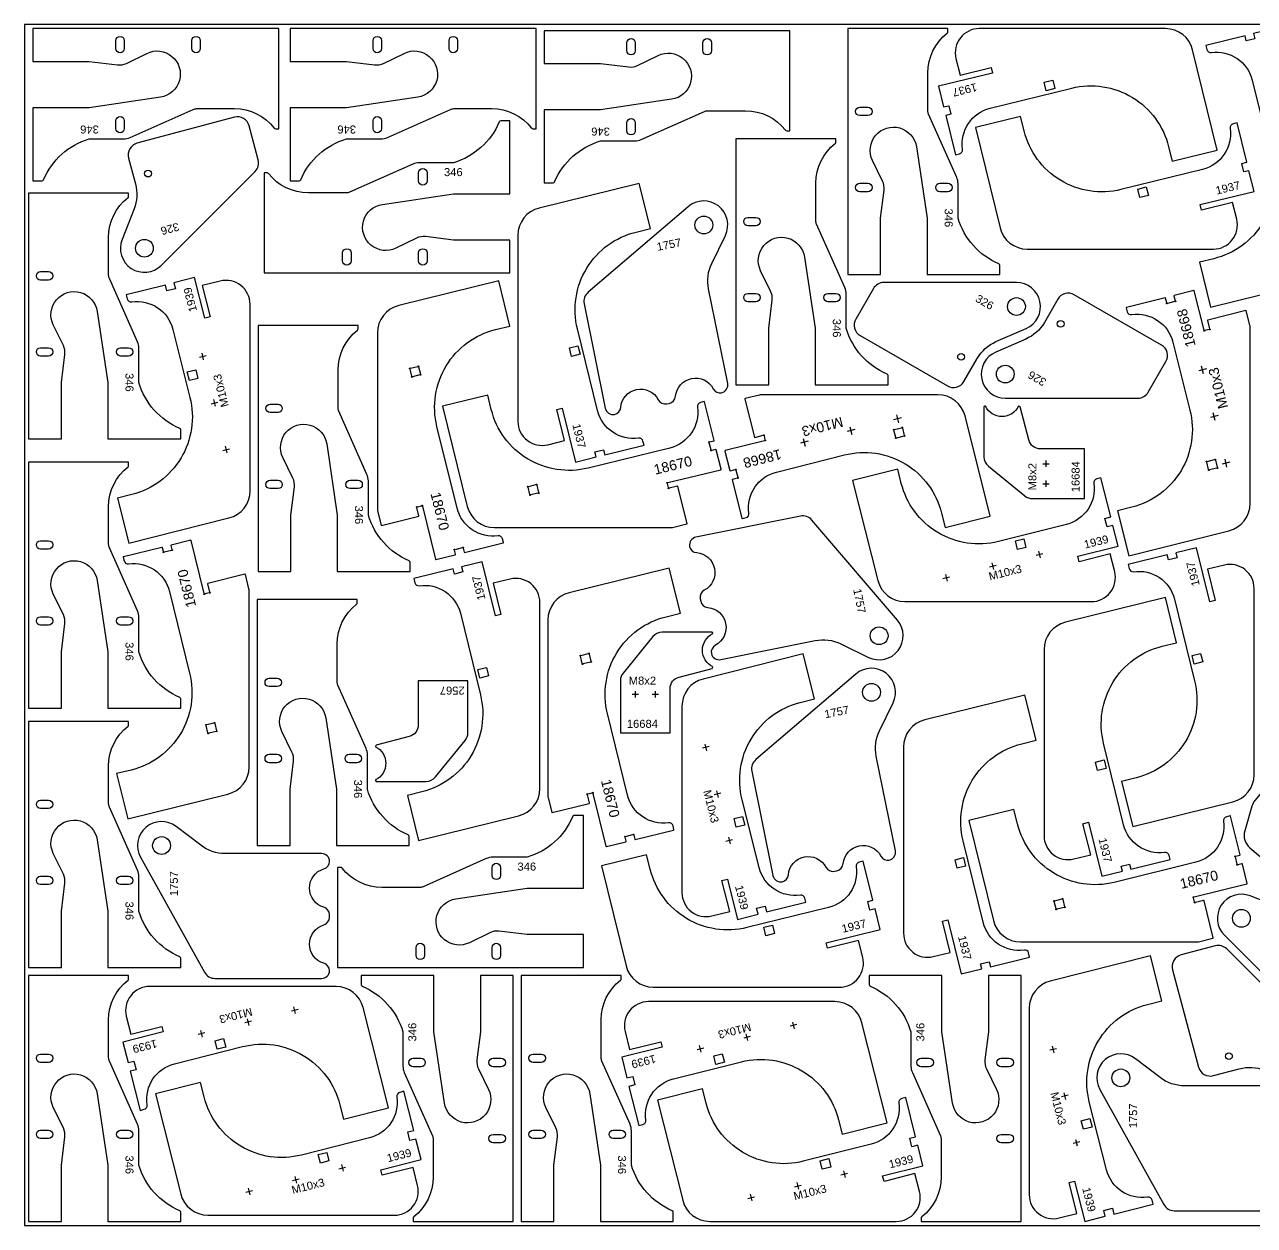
# Model space of a CAD drawing. Header units: millimetres. Extents: x 0 to 3000, y 0 to 1500.
# Drawn here: x 0 to 1536, y 0 to 1500 of the extents above; entities that cross this region are included whole.
import ezdxf

# ---------------------------------------------------------------- set-up
doc = ezdxf.new("R2010")
doc.units = ezdxf.units.MM
doc.header["$MEASUREMENT"] = 0
doc.layers.add('Gravír', color=2, linetype='Continuous')
doc.layers.add('Sheet', color=18, linetype='Continuous', true_color=0x000000)
doc.styles.add('arial.ttf', font='txt', dxfattribs={"height": 0.2})

msp = doc.modelspace()

# ---------------------------------------------------------------- linework, layer by layer
at = {"color": 7}
for points in [[(317.6, 1495), (10.4, 1495), (10.4, 1454), (80.8, 1454), (116, 1449.7, 0.144993), (127.2, 1451.6), (152.8, 1464.1, -1.165564), (169.8, 1409.3), (80.8, 1396), (10.4, 1396), (10.4, 1305), (21.8, 1305, 0.300796), (23.7, 1306.2, -0.223466), (80.8, 1357.3), (123.7, 1357.3, 0.105104), (131.8, 1359), (210.7, 1394.1, -0.105104), (214.8, 1395), (262.3, 1395, -0.230961), (311.9, 1370.8, 0.230961), (313.5, 1370), (317.6, 1370)], [(639, 1495), (331.8, 1495), (331.8, 1454), (402.2, 1454), (437.3, 1449.7, 0.144993), (448.5, 1451.6), (474.2, 1464.1, -1.165564), (491.2, 1409.3), (402.2, 1396), (331.8, 1396), (331.8, 1305), (343.2, 1305, 0.300796), (345, 1306.2, -0.223466), (402.2, 1357.3), (445, 1357.3, 0.105104), (453.2, 1359), (532.1, 1394.1, -0.105104), (536.2, 1395), (583.6, 1395, -0.230961), (633.3, 1370.8, 0.230961), (634.9, 1370), (639, 1370)], [(956.2, 1492.4), (649, 1492.4), (649, 1451.4), (719.4, 1451.4), (754.5, 1447.1, 0.144993), (765.7, 1448.9), (791.4, 1461.4, -1.165564), (808.4, 1406.7), (719.4, 1393.4), (649, 1393.4), (649, 1302.4), (660.4, 1302.4, 0.300796), (662.2, 1303.6, -0.223466), (719.4, 1354.6), (762.2, 1354.6, 0.105104), (770.4, 1356.4), (849.3, 1391.5, -0.105104), (853.4, 1392.4), (900.8, 1392.4, -0.230961), (950.5, 1368.2, 0.230961), (952.1, 1367.4), (956.2, 1367.4)], [(1028.5, 1495), (1028.5, 1187.8), (1069.5, 1187.8), (1069.5, 1258.2), (1073.8, 1293.3, 0.144993), (1071.9, 1304.5), (1059.4, 1330.2, -1.165564), (1114.2, 1347.2), (1127.5, 1258.2), (1127.5, 1187.8), (1218.5, 1187.8), (1218.5, 1199.2, 0.300796), (1217.3, 1201.1, -0.223466), (1166.2, 1258.2), (1166.2, 1301.1, 0.105104), (1164.5, 1309.2), (1129.4, 1388.1, -0.105104), (1128.5, 1392.2), (1128.5, 1439.7, -0.230961), (1152.7, 1489.3, 0.230961), (1153.5, 1490.9), (1153.5, 1495)], [(1459.3, 1468.4, 0.345157), (1425.3, 1495), (1192.7, 1495, 0.486815), (1163.6, 1457.8), (1168.8, 1436.7), (1207.6, 1446.3), (1209.3, 1439.5), (1141.9, 1422.9), (1148.2, 1397.2), (1154.6, 1398.7), (1157.2, 1388.1), (1150.9, 1386.5), (1163, 1337.5), (1168, 1338.7, 0.385737), (1171.8, 1344.3, -0.385736), (1206.3, 1395.5), (1308.3, 1420.6, -0.414214), (1429.3, 1347.4), (1433.7, 1329.5), (1490, 1343.3)], [(1606.7, 1177.7, 0.345157), (1633.3, 1211.7), (1633.3, 1444.2, 0.486815), (1596.1, 1473.3), (1575, 1468.1), (1584.6, 1429.3), (1577.8, 1427.6), (1561.2, 1495), (1535.5, 1488.7), (1537, 1482.4), (1526.3, 1479.7), (1524.8, 1486), (1475.8, 1474), (1477, 1468.9, 0.385737), (1482.6, 1465.1, -0.385736), (1533.8, 1430.6), (1558.9, 1328.6, -0.414214), (1485.7, 1207.6), (1467.8, 1203.2), (1481.6, 1146.9)], [(124.5, 1480), (124.5, 1470, -1), (114, 1470), (114, 1480, -1)], [(219.5, 1480), (219.5, 1470, -1), (209, 1470), (209, 1480, -1)], [(445.8, 1480), (445.8, 1470, -1), (435.3, 1470), (435.3, 1480, -1)], [(540.8, 1480), (540.8, 1470, -1), (530.3, 1470), (530.3, 1480, -1)], [(763, 1477.4), (763, 1467.4, -1), (752.5, 1467.4), (752.5, 1477.4, -1)], [(858, 1477.4), (858, 1467.4, -1), (847.5, 1467.4), (847.5, 1477.4, -1)], [(124.5, 1380), (124.5, 1370, -1), (114, 1370), (114, 1380, -1)], [(280.5, 1373.7, 0.414214), (262.1, 1384.3), (140.4, 1351.7, 0.414214), (129.8, 1333.3), (138.5, 1300.9, -0.160487), (136.7, 1269.7), (121.7, 1231.6, 0.813185), (170.9, 1199.4), (288, 1316.5, 0.267949), (291.9, 1331)], [(445.8, 1380), (445.8, 1370, -1), (435.3, 1370), (435.3, 1380, -1)], [(1043.5, 1396.8), (1053.5, 1396.8, -1), (1053.5, 1386.3), (1043.5, 1386.3, -1)], [(1218.7, 1246.2, 0.345157), (1252.7, 1219.6), (1485.2, 1219.6, 0.486815), (1514.4, 1256.8), (1509.2, 1277.9), (1470.3, 1268.3), (1468.6, 1275.1), (1536, 1291.7), (1529.7, 1317.4), (1523.4, 1315.9), (1520.8, 1326.6), (1527.1, 1328.1), (1515, 1377.1), (1509.9, 1375.9, 0.385737), (1506.2, 1370.3, -0.385736), (1471.6, 1319.1), (1369.7, 1294, -0.414214), (1248.7, 1367.2), (1244.2, 1385.1), (1187.9, 1371.3)], [(299.1, 1189.8), (606.3, 1189.8), (606.3, 1230.8), (535.9, 1230.8), (500.8, 1235.1, 0.144993), (489.6, 1233.2), (464, 1220.7, -1.165564), (447, 1275.4), (535.9, 1288.8), (606.3, 1288.8), (606.3, 1379.8), (594.9, 1379.8, 0.300796), (593.1, 1378.5, -0.223466), (535.9, 1327.5), (493.1, 1327.5, 0.105104), (485, 1325.8), (406, 1290.6, -0.105104), (401.9, 1289.8), (354.5, 1289.8, -0.230961), (304.8, 1314, 0.230961), (303.2, 1314.8), (299.1, 1314.8)], [(763, 1377.4), (763, 1367.4, -1), (752.5, 1367.4), (752.5, 1377.4, -1)], [(888.7, 1357.4), (888.7, 1050.2), (929.7, 1050.2), (929.7, 1120.6), (934, 1155.7, 0.144993), (932.1, 1166.9), (919.6, 1192.6, -1.165564), (974.4, 1209.6), (987.7, 1120.6), (987.7, 1050.2), (1078.7, 1050.2), (1078.7, 1061.6, 0.300796), (1077.5, 1063.4, -0.223466), (1026.4, 1120.6), (1026.4, 1163.4, 0.105104), (1024.7, 1171.6), (989.5, 1250.5, -0.105104), (988.7, 1254.6), (988.7, 1302, -0.230961), (1012.9, 1351.7, 0.230961), (1013.7, 1353.3), (1013.7, 1357.4)], [(492.3, 1304.8), (492.3, 1314.8, -1), (502.8, 1314.8), (502.8, 1304.8, -1)], [(643, 1270.9, 0.345157), (616.3, 1236.9), (616.3, 1004.4, 0.486815), (653.5, 975.2), (674.6, 980.4), (665, 1019.3), (671.8, 1020.9), (688.4, 953.6), (714.2, 959.9), (712.6, 966.2), (723.3, 968.8), (724.8, 962.5), (773.9, 974.6), (772.6, 979.7, 0.385737), (767.1, 983.4, -0.385736), (715.8, 1018), (690.7, 1119.9, -0.414214), (763.9, 1240.9), (781.9, 1245.4), (768, 1301.7)], [(1043.5, 1301.8), (1053.5, 1301.8, -1), (1053.5, 1291.3), (1043.5, 1291.3, -1)], [(1143.5, 1301.8), (1153.5, 1301.8, -1), (1153.5, 1291.3), (1143.5, 1291.3, -1)], [(5, 1289.6), (5, 982.4), (46, 982.4), (46, 1052.8), (50.3, 1087.9, 0.144993), (48.4, 1099.1), (35.9, 1124.8, -1.165564), (90.7, 1141.8), (104, 1052.8), (104, 982.4), (195, 982.4), (195, 993.8, 0.300796), (193.8, 995.6, -0.223466), (142.7, 1052.8), (142.7, 1095.6, 0.105104), (141, 1103.8), (105.9, 1182.7, -0.105104), (105, 1186.8), (105, 1234.2, -0.230961), (129.2, 1283.9, 0.230961), (130, 1285.5), (130, 1289.6)], [(725.5, 1020.9, 0.406312), (737, 1013, 0.324188), (744.7, 1021.9, -0.745356), (791.7, 1031.4, 0.331679), (802.5, 1026.3), (805.3, 1026.8, 0.331679), (813.3, 1035.7, -0.745356), (860.3, 1045.2, 0.324188), (870.8, 1040.1, 0.406312), (878.4, 1051.8), (854.5, 1169.9, -0.164575), (858.5, 1201.7), (875.5, 1236.6, 0.813185), (829.1, 1272.5), (704.1, 1165.7, 0.272222), (699.1, 1151.3)], [(903.7, 1259.2), (913.7, 1259.2, -1), (913.7, 1248.7), (903.7, 1248.7, -1)], [(397.3, 1204.8), (397.3, 1214.8, -1), (407.8, 1214.8), (407.8, 1204.8, -1)], [(492.3, 1204.8), (492.3, 1214.8, -1), (502.8, 1214.8), (502.8, 1204.8, -1)], [(20, 1191.4), (30, 1191.4, -1), (30, 1180.9), (20, 1180.9, -1)], [(255.3, 883.7, 0.343708), (281.7, 917.6), (281.7, 1150.5, 0.488419), (244.4, 1179.6), (222, 1173.9), (231.8, 1135.1), (225, 1133.4), (212.3, 1183.9), (186.6, 1177.4), (188.4, 1170.1), (177.7, 1167.4), (175.9, 1174.7), (126.9, 1162.4), (128.2, 1157.3, 0.385737), (133.8, 1153.6, -0.385736), (185.2, 1119.3), (206.6, 1034.3, -0.414214), (134, 913), (116.1, 908.4), (130.2, 852.2)], [(467.4, 1149, 0.345157), (440.8, 1115), (440.8, 894.9, 0.060418), (441.1, 892.5), (445.5, 874.8, 0.414214), (446.1, 874.4), (492.4, 885.8, 0.414214), (492.7, 886.4), (490.2, 896.6, 0.267949), (489.9, 897, -1.303225), (490.4, 897.8, 0.267949), (490.8, 897.7), (495.9, 898.9, 0.267949), (496.3, 899.3, -1.303225), (497.1, 898.8, 0.267949), (497, 898.3), (513.3, 832.2, 0.414214), (513.9, 831.9), (538.1, 837.8, 0.414214), (538.5, 838.5), (537.3, 843.4, 0.267949), (536.9, 843.8, -1.303225), (537.4, 844.6, 0.267949), (537.9, 844.5), (546.9, 846.7, 0.267949), (547.3, 847, -1.303225), (548.1, 846.5, 0.267949), (548, 846.1), (549.2, 841.1, 0.414214), (549.8, 840.7), (597.9, 852.5, 0.414214), (598.2, 853.2), (597.1, 857.8, 0.385736), (591.5, 861.5, -0.385736), (540.3, 896), (515.2, 998, -0.414214), (588.4, 1119), (606.3, 1123.4), (592.5, 1179.8)], [(1038.4, 1132.1, 0.414214), (1043.9, 1111.6), (1153, 1048.6, 0.414214), (1173.5, 1054.1), (1190.3, 1083.1, -0.160487), (1213.6, 1104), (1251.2, 1120.3, 0.813185), (1239.2, 1177.8), (1073.5, 1177.8, 0.267949), (1060.5, 1170.3)], [(1504.6, 867.8, 0.343708), (1531.1, 901.8), (1531.1, 1122.3, 0.061719), (1530.8, 1124.7), (1526.3, 1142.4, 0.414214), (1525.7, 1142.8), (1478.2, 1130.8, 0.414214), (1477.8, 1130.2), (1480.4, 1120, 0.267949), (1480.8, 1119.7, -1.303225), (1480.3, 1118.8, 0.267949), (1479.8, 1119), (1474.7, 1117.7, 0.267949), (1474.3, 1117.3, -1.303225), (1473.5, 1117.8, 0.267949), (1473.6, 1118.3), (1461.3, 1167.4, 0.414214), (1460.7, 1167.8), (1436.4, 1161.7, 0.414214), (1436, 1161.1), (1437.5, 1155.1, 0.267949), (1437.9, 1154.8, -1.303225), (1437.4, 1153.9, 0.267949), (1436.9, 1154.1), (1427.9, 1151.8, 0.267949), (1427.6, 1151.4, -1.303225), (1426.7, 1151.9, 0.267949), (1426.9, 1152.4), (1425.4, 1158.4, 0.414214), (1424.8, 1158.7), (1376.8, 1146.7, 0.414214), (1376.4, 1146), (1377.6, 1141.4, 0.385736), (1383.2, 1137.7, -0.385736), (1434.6, 1103.5), (1455.9, 1018.5, -0.414214), (1383.4, 897.1), (1365.4, 892.6), (1379.6, 836.4)], [(903.7, 1164.2), (913.7, 1164.2, -1), (913.7, 1153.7), (903.7, 1153.7, -1)], [(1003.7, 1164.2), (1013.7, 1164.2, -1), (1013.7, 1153.7), (1003.7, 1153.7, -1)], [(1426, 1079.1, 0.414214), (1420.5, 1099.6), (1311.4, 1162.6, 0.414214), (1290.9, 1157.1), (1274.1, 1128, -0.160487), (1250.8, 1107.2), (1213.3, 1090.9, 0.813185), (1225.2, 1033.4), (1390.9, 1033.4, 0.267949), (1403.9, 1040.9)], [(291.7, 1124), (291.7, 816.8), (332.7, 816.8), (332.7, 887.2), (337, 922.4, 0.144993), (335.2, 933.6), (322.7, 959.2, -1.165564), (377.4, 976.2), (390.7, 887.2), (390.7, 816.8), (481.7, 816.8), (481.7, 828.2, 0.300796), (480.5, 830.1, -0.223466), (429.5, 887.2), (429.5, 930.1, 0.105104), (427.7, 938.2), (392.6, 1017.2, -0.105104), (391.7, 1021.2), (391.7, 1068.7, -0.230961), (416, 1118.4, 0.230961), (416.7, 1119.9), (416.7, 1124)], [(20, 1096.4), (30, 1096.4, -1), (30, 1085.9), (20, 1085.9, -1)], [(120, 1096.4), (130, 1096.4, -1), (130, 1085.9), (120, 1085.9, -1)], [(481.7, 1070.9, 0.267949), (482.2, 1070.7), (491.2, 1072.9, 0.267949), (491.6, 1073.3, -1.303225), (492.4, 1072.8, 0.267949), (492.3, 1072.3), (494.5, 1063.3, 0.267949), (494.8, 1063, -1.303225), (494.3, 1062.1, 0.267949), (493.8, 1062.3), (484.8, 1060, 0.267949), (484.5, 1059.7, -1.303225), (483.7, 1060.2, 0.267949), (483.8, 1060.7), (481.6, 1069.7, 0.267949), (481.2, 1070, -1.303225)], [(553.1, 898.2, 0.345157), (587.1, 871.6), (807.2, 871.6, 0.060418), (809.6, 871.9), (827.3, 876.2, 0.414214), (827.7, 876.8), (816.3, 923.1, 0.414214), (815.7, 923.5), (805.4, 921, 0.267949), (805.1, 920.6, -1.303225), (804.3, 921.1, 0.267949), (804.4, 921.6), (803.1, 926.7, 0.267949), (802.8, 927.1, -1.303225), (803.3, 927.9, 0.267949), (803.8, 927.8), (869.8, 944, 0.414214), (870.2, 944.6), (864.2, 968.9, 0.414214), (863.6, 969.3), (858.6, 968.1, 0.267949), (858.3, 967.7, -1.303225), (857.5, 968.2, 0.267949), (857.6, 968.7), (855.4, 977.7, 0.267949), (855, 978, -1.303225), (855.5, 978.9, 0.267949), (856, 978.7), (861, 980, 0.414214), (861.4, 980.6), (849.5, 1028.6, 0.414214), (848.9, 1029), (844.3, 1027.9, 0.385736), (840.6, 1022.3, -0.385736), (806, 971.1), (704.1, 946, -0.414214), (583.1, 1019.2), (578.6, 1037.1), (522.3, 1023.3)], [(1174.9, 1011.2, 0.343708), (1141, 1037.6), (920.4, 1037.6, 0.061719), (918, 1037.3), (900.3, 1032.9, 0.414214), (899.9, 1032.3), (911.9, 984.7, 0.414214), (912.5, 984.4), (922.7, 987, 0.267949), (923.1, 987.3, -1.303225), (923.9, 986.8, 0.267949), (923.8, 986.3), (925, 981.2, 0.267949), (925.4, 980.9, -1.303225), (924.9, 980, 0.267949), (924.4, 980.2), (875.3, 967.8, 0.414214), (875, 967.2), (881.1, 943, 0.414214), (881.7, 942.6), (887.6, 944.1, 0.267949), (888, 944.4, -1.303225), (888.8, 943.9, 0.267949), (888.7, 943.5), (890.9, 934.5, 0.267949), (891.3, 934.1, -1.303225), (890.8, 933.3, 0.267949), (890.3, 933.4), (884.3, 931.9, 0.414214), (884, 931.3), (896.1, 883.3, 0.414214), (896.7, 883), (901.3, 884.1, 0.385736), (905, 889.7, -0.385736), (939.3, 941.1), (1024.2, 962.5, -0.414214), (1145.6, 889.9), (1150.1, 872), (1206.4, 886.1)], [(306.7, 1025.9), (316.7, 1025.9, -1), (316.7, 1015.4), (306.7, 1015.4, -1)], [(1324.1, 907.9), (1324.1, 969.9), (1269.1, 969.9, -0.341581), (1254.6, 981.1), (1243.8, 1022.4), (1242.2, 1023.4), (1241.8, 1023.4, -0.627646), (1200.4, 1023.4), (1199.6, 1023.4), (1198.6, 1022.4), (1198.6, 960, 0.225391), (1204.1, 948.3), (1249.6, 911.2, 0.1727), (1259.1, 907.9)], [(1096.9, 996.3, 0.267949), (1096.8, 995.8), (1099, 986.9, 0.267949), (1099.4, 986.5, -1.303225), (1098.9, 985.7, 0.267949), (1098.4, 985.8), (1089.4, 983.5, 0.267949), (1089.1, 983.2, -1.303225), (1088.2, 983.7, 0.267949), (1088.4, 984.2), (1086.1, 993.2, 0.267949), (1085.8, 993.5, -1.303225), (1086.3, 994.3, 0.267949), (1086.7, 994.2), (1095.7, 996.5, 0.267949), (1096.1, 996.8, -1.303225)], [(5, 953.4), (5, 646.2), (46, 646.2), (46, 716.6), (50.3, 751.7, 0.144993), (48.4, 763), (35.9, 788.6, -1.165564), (90.7, 805.6), (104, 716.6), (104, 646.2), (195, 646.2), (195, 657.6, 0.300796), (193.8, 659.5, -0.223466), (142.7, 716.6), (142.7, 759.5, 0.105104), (141, 767.6), (105.9, 846.5, -0.105104), (105, 850.6), (105, 898.1, -0.230961), (129.2, 947.7, 0.230961), (130, 949.3), (130, 953.4)], [(1489.8, 945.8, 0.267949), (1489.3, 945.9), (1480.3, 943.7, 0.267949), (1479.9, 943.3, -1.303225), (1479.1, 943.8, 0.267949), (1479.3, 944.3), (1477, 953.3, 0.267949), (1476.6, 953.7, -1.303225), (1477.1, 954.5, 0.267949), (1477.6, 954.4), (1486.6, 956.6, 0.267949), (1487, 957, -1.303225), (1487.8, 956.5, 0.267949), (1487.7, 956), (1489.9, 947, 0.267949), (1490.3, 946.6, -1.303225)], [(1066, 805.6, 0.343708), (1099.9, 779.2), (1332.8, 779.2, 0.488419), (1361.9, 816.5), (1356.3, 838.9), (1317.5, 829.1), (1315.8, 835.9), (1366.2, 848.6), (1359.7, 874.3), (1352.4, 872.5), (1349.8, 883.2), (1357, 885), (1344.7, 934), (1339.6, 932.7, 0.385737), (1335.9, 927.1, -0.385736), (1301.6, 875.7), (1216.7, 854.3, -0.414214), (1095.3, 926.9), (1090.8, 944.8), (1034.5, 930.7)], [(306.7, 930.9), (316.7, 930.9, -1), (316.7, 920.4), (306.7, 920.4, -1)], [(406.7, 930.9), (416.7, 930.9, -1), (416.7, 920.4), (406.7, 920.4, -1)], [(631.2, 912.5, 0.267949), (631.3, 913), (629.1, 922, 0.267949), (628.8, 922.3, -1.303225), (629.3, 923.2, 0.267949), (629.8, 923), (638.8, 925.3, 0.267949), (639.1, 925.6, -1.303225), (639.9, 925.1, 0.267949), (639.8, 924.6), (642, 915.6, 0.267949), (642.4, 915.3, -1.303225), (641.9, 914.4, 0.267949), (641.4, 914.6), (632.4, 912.4, 0.267949), (632, 912, -1.303225)], [(838.8, 859.7, 0.406312), (830.9, 848.1, 0.324188), (839.7, 840.4, -0.745356), (849.2, 793.5, 0.331679), (844.1, 782.7), (844.7, 779.8, 0.331679), (853.6, 771.8, -0.745356), (863.1, 724.8, 0.324188), (858, 714.3, 0.406312), (869.7, 706.7), (987.8, 730.6, -0.164575), (1019.6, 726.6), (1054.5, 709.6, 0.813185), (1090.4, 756), (983.6, 881.1, 0.272222), (969.2, 886)], [(20, 855.3), (30, 855.3, -1), (30, 844.8), (20, 844.8, -1)], [(253.9, 538.8, 0.345157), (280.6, 572.7), (280.6, 792.8, 0.060418), (280.3, 795.2), (275.9, 813, 0.414214), (275.3, 813.3), (229, 801.9, 0.414214), (228.7, 801.3), (231.2, 791.1, 0.267949), (231.5, 790.7, -1.303225), (231, 789.9, 0.267949), (230.5, 790), (225.4, 788.8, 0.267949), (225.1, 788.4, -1.303225), (224.2, 788.9, 0.267949), (224.4, 789.4), (208.1, 855.5, 0.414214), (207.5, 855.9), (183.2, 849.9, 0.414214), (182.9, 849.3), (184.1, 844.3, 0.267949), (184.4, 843.9, -1.303225), (183.9, 843.1, 0.267949), (183.5, 843.2), (174.5, 841, 0.267949), (174.1, 840.7, -1.303225), (173.3, 841.2, 0.267949), (173.4, 841.7), (172.2, 846.6, 0.414214), (171.6, 847), (123.5, 835.2, 0.414214), (123.2, 834.6), (124.3, 830, 0.385736), (129.9, 826.2, -0.385736), (181.1, 791.7), (206.2, 689.7, -0.414214), (133, 568.7), (115, 564.3), (128.9, 508)], [(1509.5, 529.1, 0.345157), (1536.1, 563.1), (1536.1, 795.7, 0.486815), (1499, 824.8), (1477.9, 819.6), (1487.4, 780.8), (1480.6, 779.1), (1464.1, 846.5), (1438.3, 840.1), (1439.9, 833.8), (1429.2, 831.2), (1427.6, 837.5), (1378.6, 825.4), (1379.9, 820.4, 0.385737), (1385.4, 816.6, -0.385736), (1436.7, 782.1), (1461.8, 680.1, -0.414214), (1388.6, 559.1), (1370.6, 554.7), (1384.5, 498.4)], [(617.2, 511.6, 0.345157), (643.8, 545.6), (643.8, 778.2, 0.486815), (606.7, 807.3), (585.6, 802.1), (595.1, 763.3), (588.3, 761.6), (571.8, 829), (546, 822.6), (547.6, 816.3), (536.9, 813.7), (535.3, 820), (486.3, 807.9), (487.6, 802.8, 0.385737), (493.1, 799.1, -0.385736), (544.4, 764.6), (569.5, 662.6, -0.414214), (496.3, 541.6), (478.3, 537.2), (492.2, 480.9)], [(680.5, 790.3, 0.345157), (653.8, 756.3), (653.8, 536.3, 0.060418), (654.1, 533.9), (658.5, 516.1, 0.414214), (659.1, 515.8), (705.4, 527.2, 0.414214), (705.8, 527.8), (703.2, 538, 0.267949), (702.9, 538.3, -1.303225), (703.4, 539.2, 0.267949), (703.9, 539), (709, 540.3, 0.267949), (709.3, 540.6, -1.303225), (710.2, 540.1, 0.267949), (710, 539.7), (726.3, 473.6, 0.414214), (726.9, 473.2), (751.2, 479.2, 0.414214), (751.5, 479.8), (750.3, 484.8, 0.267949), (750, 485.2, -1.303225), (750.5, 486, 0.267949), (750.9, 485.8), (759.9, 488.1, 0.267949), (760.3, 488.4, -1.303225), (761.1, 487.9, 0.267949), (761, 487.4), (762.2, 482.4, 0.414214), (762.8, 482.1), (810.9, 493.9, 0.414214), (811.3, 494.5), (810.1, 499.1, 0.385736), (804.6, 502.9, -0.385736), (753.3, 537.4), (728.2, 639.4, -0.414214), (801.4, 760.4), (819.4, 764.8), (805.5, 821.1)], [(1300.3, 753.4, 0.345157), (1273.6, 719.4), (1273.6, 486.9, 0.486815), (1310.8, 457.8), (1331.9, 462.9), (1322.3, 501.8), (1329.1, 503.5), (1345.7, 436.1), (1371.5, 442.4), (1369.9, 448.7), (1380.6, 451.3), (1382.1, 445), (1431.2, 457.1), (1429.9, 462.2, 0.385737), (1424.3, 466, -0.385736), (1373.1, 500.5), (1348, 602.4, -0.414214), (1421.2, 723.4), (1439.2, 727.9), (1425.3, 784.2)], [(290.6, 781.7), (290.6, 474.5), (331.6, 474.5), (331.6, 544.9), (335.9, 580, 0.144993), (334, 591.2), (321.5, 616.9, -1.165564), (376.2, 633.9), (389.6, 544.9), (389.6, 474.5), (480.6, 474.5), (480.6, 485.9, 0.300796), (479.3, 487.7, -0.223466), (428.3, 544.9), (428.3, 587.7, 0.105104), (426.6, 595.9), (391.4, 674.8, -0.105104), (390.6, 678.9), (390.6, 726.3, -0.230961), (414.8, 776, 0.230961), (415.6, 777.6), (415.6, 781.7)], [(20, 760.3), (30, 760.3, -1), (30, 749.8), (20, 749.8, -1)], [(120, 760.3), (130, 760.3, -1), (130, 749.8), (120, 749.8, -1)], [(744.4, 615.5), (806.4, 615.5), (806.4, 670.5, -0.341581), (817.7, 685), (859, 695.8), (859.9, 697.4), (859.9, 697.8, -0.627646), (859.9, 739.2), (859.9, 740), (858.9, 741), (796.5, 741, 0.225391), (784.9, 735.5), (747.8, 690, 0.1727), (744.4, 680.5)], [(694.8, 712.2, 0.267949), (695.3, 712.1), (704.3, 714.3, 0.267949), (704.6, 714.7, -1.303225), (705.4, 714.2, 0.267949), (705.3, 713.7), (707.5, 704.7, 0.267949), (707.9, 704.3, -1.303225), (707.4, 703.5, 0.267949), (706.9, 703.6), (697.9, 701.4, 0.267949), (697.5, 701.1, -1.303225), (696.7, 701.6, 0.267949), (696.8, 702), (694.6, 711, 0.267949), (694.3, 711.4, -1.303225)], [(847.7, 682.5, 0.343708), (821.3, 648.6), (821.3, 415.7, 0.488419), (858.6, 386.6), (881, 392.2), (871.3, 431), (878, 432.7), (890.7, 382.3), (916.4, 388.8), (914.6, 396.1), (925.3, 398.7), (927.1, 391.5), (976.1, 403.8), (974.8, 408.9, 0.385737), (969.2, 412.6, -0.385736), (917.8, 446.9), (896.4, 531.8, -0.414214), (969, 653.2), (986.9, 657.7), (972.8, 714)], [(935, 437.1, 0.406312), (946.5, 429.2, 0.324188), (954.2, 438.1, -0.745356), (1001.2, 447.5, 0.331679), (1012, 442.4), (1014.8, 443, 0.331679), (1022.8, 451.9, -0.745356), (1069.8, 461.4, 0.324188), (1080.3, 456.3, 0.406312), (1087.9, 468), (1064, 586.1, -0.164575), (1068.1, 617.9), (1085.1, 652.8, 0.813185), (1038.6, 688.7), (913.6, 581.9, 0.272222), (908.6, 567.5)], [(305.6, 683.5), (315.6, 683.5, -1), (315.6, 673), (305.6, 673, -1)], [(553.8, 680.2), (491.8, 680.2), (491.8, 625.2, -0.341581), (480.6, 610.7), (439.3, 600), (438.3, 598.3), (438.3, 597.9, -0.627646), (438.3, 556.5), (438.3, 555.7), (439.3, 554.7), (501.7, 554.7, 0.225391), (513.3, 560.2), (550.4, 605.7, 0.1727), (553.8, 615.2)], [(1124.7, 631.5, 0.345157), (1098.1, 597.5), (1098.1, 365, 0.486815), (1135.3, 335.8), (1156.4, 341), (1146.8, 379.9), (1153.6, 381.5), (1170.2, 314.2), (1195.9, 320.5), (1194.4, 326.8), (1205, 329.4), (1206.6, 323.1), (1255.6, 335.2), (1254.4, 340.3, 0.385737), (1248.8, 344, -0.385736), (1197.6, 378.6), (1172.5, 480.5, -0.414214), (1245.7, 601.5), (1263.6, 606), (1249.8, 662.3)], [(5, 629.4), (5, 322.2), (46, 322.2), (46, 392.6), (50.3, 427.7, 0.144993), (48.4, 438.9), (35.9, 464.6, -1.165564), (90.7, 481.6), (104, 392.6), (104, 322.2), (195, 322.2), (195, 333.6, 0.300796), (193.8, 335.5, -0.223466), (142.7, 392.6), (142.7, 435.5, 0.105104), (141, 443.6), (105.9, 522.5, -0.105104), (105, 526.6), (105, 574.1, -0.230961), (129.2, 623.7, 0.230961), (130, 625.3), (130, 629.4)], [(239.6, 616.9, 0.267949), (239.2, 617), (230.2, 614.8, 0.267949), (229.8, 614.4, -1.303225), (229, 614.9, 0.267949), (229.1, 615.4), (226.9, 624.4, 0.267949), (226.6, 624.8, -1.303225), (227, 625.6, 0.267949), (227.5, 625.5), (236.5, 627.7, 0.267949), (236.9, 628, -1.303225), (237.7, 627.5, 0.267949), (237.6, 627), (239.8, 618, 0.267949), (240.1, 617.7, -1.303225)], [(1549.1, 456.4, 0.296392), (1570.8, 453.8), (1599.5, 467.8, 0.104939), (1606.1, 472.9), (1671.3, 550.7, 0.104939), (1675.2, 558), (1684.1, 588.8, 0.296392), (1677.7, 609.6), (1659.3, 625.1, 0.296392), (1637.7, 627.7), (1608.9, 613.7, 0.104939), (1602.4, 608.5), (1537.1, 530.8, 0.104939), (1533.2, 523.5), (1524.4, 492.7, 0.296392), (1530.8, 471.8)], [(305.6, 588.5), (315.6, 588.5, -1), (315.6, 578), (305.6, 578, -1)], [(405.6, 588.5), (415.6, 588.5, -1), (415.6, 578), (405.6, 578, -1)], [(20, 531.2), (30, 531.2, -1), (30, 520.7), (20, 520.7, -1)], [(391, 322.2), (698.2, 322.2), (698.2, 363.2), (627.8, 363.2), (592.6, 367.5, 0.144993), (581.4, 365.6), (555.8, 353.1, -1.165564), (538.8, 407.9), (627.8, 421.2), (698.2, 421.2), (698.2, 512.2), (686.7, 512.2, 0.300796), (684.9, 511, -0.223466), (627.8, 459.9), (584.9, 459.9, 0.105104), (576.8, 458.2), (497.8, 423.1, -0.105104), (493.8, 422.2), (446.3, 422.2, -0.230961), (396.6, 446.4, 0.230961), (395.1, 447.2), (391, 447.2)], [(1210.4, 380.7, 0.345157), (1244.4, 354.1), (1464.4, 354.1, 0.060418), (1466.8, 354.4), (1484.6, 358.8, 0.414214), (1485, 359.4), (1473.6, 405.6, 0.414214), (1473, 406), (1462.7, 403.5, 0.267949), (1462.4, 403.1, -1.303225), (1461.5, 403.6, 0.267949), (1461.7, 404.1), (1460.4, 409.2, 0.267949), (1460.1, 409.6, -1.303225), (1460.6, 410.4, 0.267949), (1461.1, 410.3), (1527.1, 426.6, 0.414214), (1527.5, 427.2), (1521.5, 451.4, 0.414214), (1520.9, 451.8), (1515.9, 450.6, 0.267949), (1515.6, 450.2, -1.303225), (1514.7, 450.7, 0.267949), (1514.9, 451.2), (1512.7, 460.2, 0.267949), (1512.3, 460.6, -1.303225), (1512.8, 461.4, 0.267949), (1513.3, 461.3), (1518.3, 462.5, 0.414214), (1518.6, 463.1), (1506.8, 511.1, 0.414214), (1506.2, 511.5), (1501.6, 510.4, 0.385736), (1497.8, 504.8, -0.385736), (1463.3, 453.6), (1361.4, 428.5, -0.414214), (1240.4, 501.7), (1235.9, 519.6), (1179.6, 505.8)], [(371, 308.5, 0.406312), (381, 318.2, 0.324188), (373.8, 327.5, -0.745356), (373.8, 375.4, 0.331679), (381, 385), (381, 387.9, 0.331679), (373.8, 397.5, -0.745356), (373.8, 445.4, 0.324188), (381, 454.8, 0.406312), (371, 464.5), (250.5, 464.5, -0.164575), (220.1, 474.8), (189.3, 498.3, 0.813185), (144.8, 459.9), (224.8, 316.2, 0.272222), (237.9, 308.5)], [(751.5, 324.2, 0.345157), (785.5, 297.6), (1018.1, 297.6, 0.486815), (1047.2, 334.8), (1042, 355.9), (1003.2, 346.3), (1001.5, 353.1), (1068.9, 369.7), (1062.5, 395.4), (1056.2, 393.9), (1053.6, 404.5), (1059.9, 406.1), (1047.8, 455.1), (1042.7, 453.9, 0.385737), (1039, 448.3, -0.385736), (1004.5, 397.1), (902.5, 372, -0.414214), (781.5, 445.2), (777.1, 463.1), (720.8, 449.3)], [(584.1, 437.2), (584.1, 447.2, -1), (594.6, 447.2), (594.6, 437.2, -1)], [(20, 436.2), (30, 436.2, -1), (30, 425.7), (20, 425.7, -1)], [(120, 436.2), (130, 436.2, -1), (130, 425.7), (120, 425.7, -1)], [(1288.5, 395, 0.267949), (1288.6, 395.5), (1286.4, 404.5, 0.267949), (1286.1, 404.9, -1.303225), (1286.6, 405.7, 0.267949), (1287.1, 405.6), (1296, 407.8, 0.267949), (1296.4, 408.1, -1.303225), (1297.2, 407.6, 0.267949), (1297.1, 407.1), (1299.3, 398.1, 0.267949), (1299.7, 397.8, -1.303225), (1299.2, 397, 0.267949), (1298.7, 397.1), (1289.7, 394.9, 0.267949), (1289.3, 394.5, -1.303225)], [(1673.3, 252.8, 0.414214), (1683.9, 271.2), (1651.3, 392.9, 0.414214), (1632.9, 403.5), (1600.5, 394.8, -0.160487), (1569.3, 396.6), (1531.2, 411.6, 0.813185), (1499, 362.4), (1616.2, 245.3, 0.267949), (1630.6, 241.4)], [(489.1, 337.2), (489.1, 347.2, -1), (499.6, 347.2), (499.6, 337.2, -1)], [(584.1, 337.2), (584.1, 347.2, -1), (594.6, 347.2), (594.6, 337.2, -1)], [(1444.8, 337.8, 0.414214), (1434.2, 319.4), (1466.8, 197.7, 0.414214), (1485.2, 187.1), (1517.6, 195.7, -0.160487), (1548.8, 194), (1586.9, 179, 0.813185), (1619.1, 228.1), (1502, 345.3, 0.267949), (1487.5, 349.2)], [(1281.5, 305.2, 0.343708), (1255.1, 271.2), (1255.1, 38.4, 0.488419), (1292.4, 9.3), (1314.8, 14.9), (1305.1, 53.7), (1311.8, 55.4), (1324.5, 5), (1350.2, 11.5), (1348.4, 18.7), (1359.1, 21.4), (1360.9, 14.2), (1409.9, 26.5), (1408.6, 31.6, 0.385737), (1403, 35.3, -0.385736), (1351.6, 69.6), (1330.2, 154.5, -0.414214), (1402.8, 275.9), (1420.7, 280.4), (1406.6, 336.7)], [(5, 312.2), (5, 5), (46, 5), (46, 75.4), (50.3, 110.5, 0.144993), (48.4, 121.7), (35.9, 147.4, -1.165564), (90.7, 164.4), (104, 75.4), (104, 5), (195, 5), (195, 16.4, 0.300796), (193.8, 18.3, -0.223466), (142.7, 75.4), (142.7, 118.3, 0.105104), (141, 126.4), (105.9, 205.3, -0.105104), (105, 209.4), (105, 256.9, -0.230961), (129.2, 306.5, 0.230961), (130, 308.1), (130, 312.2)], [(610.4, 5), (610.4, 312.2), (569.4, 312.2), (569.4, 241.8), (565.1, 206.7, 0.144993), (567, 195.5), (579.5, 169.8, -1.165564), (524.7, 152.8), (511.4, 241.8), (511.4, 312.2), (420.4, 312.2), (420.4, 300.8, 0.300796), (421.6, 298.9, -0.223466), (472.7, 241.8), (472.7, 198.9, 0.105104), (474.4, 190.8), (509.5, 111.9, -0.105104), (510.4, 107.8), (510.4, 60.3, -0.230961), (486.2, 10.7, 0.230961), (485.4, 9.1), (485.4, 5)], [(620.4, 312.2), (620.4, 5), (661.4, 5), (661.4, 75.4), (665.7, 110.5, 0.144993), (663.8, 121.7), (651.3, 147.4, -1.165564), (706.1, 164.4), (719.4, 75.4), (719.4, 5), (810.4, 5), (810.4, 16.4, 0.300796), (809.2, 18.3, -0.223466), (758.1, 75.4), (758.1, 118.3, 0.105104), (756.4, 126.4), (721.3, 205.3, -0.105104), (720.4, 209.4), (720.4, 256.9, -0.230961), (744.6, 306.5, 0.230961), (745.4, 308.1), (745.4, 312.2)], [(1245.1, 5), (1245.1, 312.2), (1204.1, 312.2), (1204.1, 241.8), (1199.8, 206.7, 0.144993), (1201.6, 195.5), (1214.2, 169.8, -1.165564), (1159.4, 152.8), (1146.1, 241.8), (1146.1, 312.2), (1055.1, 312.2), (1055.1, 300.8, 0.300796), (1056.3, 298.9, -0.223466), (1107.3, 241.8), (1107.3, 198.9, 0.105104), (1109.1, 190.8), (1144.2, 111.9, -0.105104), (1145.1, 107.8), (1145.1, 60.3, -0.230961), (1120.9, 10.7, 0.230961), (1120.1, 9.1), (1120.1, 5)], [(423, 272, 0.343708), (389.1, 298.5), (156.2, 298.5, 0.488419), (127.1, 261.2), (132.8, 238.7), (171.6, 248.5), (173.3, 241.7), (122.9, 229), (129.3, 203.3), (136.6, 205.2), (139.3, 194.5), (132, 192.7), (144.3, 143.7), (149.4, 145, 0.385737), (153.2, 150.6, -0.385736), (187.4, 202), (272.4, 223.4, -0.414214), (393.8, 150.8), (398.3, 132.8), (454.5, 147)], [(1046.2, 253, 0.343708), (1012.2, 279.5), (779.4, 279.5, 0.488419), (750.3, 242.1), (755.9, 219.7), (794.7, 229.5), (796.4, 222.7), (746, 210), (752.4, 184.3), (759.7, 186.1), (762.4, 175.5), (755.1, 173.7), (767.5, 124.7), (772.5, 126, 0.385737), (776.3, 131.5, -0.385736), (810.5, 183), (895.5, 204.3, -0.414214), (1016.9, 131.8), (1021.4, 113.8), (1077.6, 128)], [(20, 214), (30, 214, -1), (30, 203.5), (20, 203.5, -1)], [(495.4, 198.2), (485.4, 198.2, -1), (485.4, 208.7), (495.4, 208.7, -1)], [(595.4, 198.2), (585.4, 198.2, -1), (585.4, 208.7), (595.4, 208.7, -1)], [(635.4, 214), (645.4, 214, -1), (645.4, 203.5), (635.4, 203.5, -1)], [(1130.1, 198.2), (1120.1, 198.2, -1), (1120.1, 208.7), (1130.1, 208.7, -1)], [(1230.1, 198.2), (1220.1, 198.2, -1), (1220.1, 208.7), (1230.1, 208.7, -1)], [(1569.5, 18.3, 0.406312), (1579.5, 28.1, 0.324188), (1572.3, 37.4, -0.745356), (1572.3, 85.3, 0.331679), (1579.5, 94.9), (1579.5, 97.8, 0.331679), (1572.3, 107.4, -0.745356), (1572.3, 155.3, 0.324188), (1579.5, 164.6, 0.406312), (1569.5, 174.3), (1449, 174.3, -0.164575), (1418.6, 184.6), (1387.8, 208.2, 0.813185), (1343.4, 169.8), (1423.3, 26.1, 0.272222), (1436.4, 18.3)], [(195.1, 39.2, 0.343708), (229, 12.7), (461.9, 12.7, 0.488419), (491, 50), (485.4, 72.4), (446.6, 62.7), (444.9, 69.5), (495.3, 82.2), (488.8, 107.8), (481.5, 106), (478.9, 116.7), (486.1, 118.5), (473.8, 167.5), (468.7, 166.2, 0.385737), (465, 160.6, -0.385736), (430.7, 109.2), (345.8, 87.8, -0.414214), (224.4, 160.4), (219.9, 178.3), (163.6, 164.2)], [(822.2, 31.5, 0.343708), (856.1, 5), (1089, 5, 0.488419), (1118.1, 42.3), (1112.4, 64.7), (1073.7, 55), (1071.9, 61.8), (1122.4, 74.4), (1115.9, 100.1), (1108.6, 98.3), (1106, 109), (1113.2, 110.8), (1100.9, 159.8), (1095.8, 158.5, 0.385737), (1092.1, 152.9, -0.385736), (1057.8, 101.5), (972.9, 80.1, -0.414214), (851.5, 152.7), (847, 170.6), (790.7, 156.5)], [(20, 119), (30, 119, -1), (30, 108.5), (20, 108.5, -1)], [(120, 119), (130, 119, -1), (130, 108.5), (120, 108.5, -1)], [(595.4, 103.2), (585.4, 103.2, -1), (585.4, 113.7), (595.4, 113.7, -1)], [(635.4, 119), (645.4, 119, -1), (645.4, 108.5), (635.4, 108.5, -1)], [(735.4, 119), (745.4, 119, -1), (745.4, 108.5), (735.4, 108.5, -1)], [(1230.1, 103.2), (1220.1, 103.2, -1), (1220.1, 113.7), (1230.1, 113.7, -1)]]:
    msp.add_lwpolyline(points, format="xyb", close=True, dxfattribs=at)
for points in [[(1284.6, 1430.7), (1287.2, 1420.1), (1276.5, 1417.4), (1273.9, 1428.1)], [(1393.4, 1283.9), (1390.7, 1294.5), (1401.4, 1297.2), (1404.1, 1286.5)], [(680.6, 1096.2), (691.3, 1098.8), (693.9, 1088.2), (683.2, 1085.5)], [(216.6, 1058.1), (205.9, 1055.4), (203.3, 1066.1), (213.9, 1068.8)], [(1240.4, 844.3), (1237.8, 855), (1248.4, 857.7), (1251.1, 847)], [(1471.9, 703.8), (1461.2, 701.2), (1458.6, 711.9), (1469.3, 714.5)], [(579.6, 686.3), (568.9, 683.7), (566.3, 694.4), (577, 697)], [(1337.9, 578.7), (1348.6, 581.4), (1351.2, 570.7), (1340.5, 568.1)], [(886.4, 508.1), (897.1, 510.7), (899.8, 500.1), (889.1, 497.4)], [(1162.4, 456.8), (1173, 459.4), (1175.7, 448.8), (1165, 446.1)], [(926.2, 361.8), (923.6, 372.5), (934.3, 375.2), (936.9, 364.5)], [(248.6, 233.4), (251.3, 222.7), (240.6, 220), (237.9, 230.7)], [(871.7, 214.3), (874.4, 203.7), (863.7, 201), (861.1, 211.7)], [(1320.2, 130.7), (1330.9, 133.4), (1333.6, 122.8), (1322.9, 120.1)], [(369.5, 77.8), (366.9, 88.5), (377.5, 91.2), (380.2, 80.5)], [(996.6, 70.1), (993.9, 80.8), (1004.6, 83.5), (1007.3, 72.8)]]:
    msp.add_lwpolyline(points, close=True, dxfattribs=at)
for centre, radius in [((154.2, 1313.9), 4.25), ((848.6, 1249.7), 11.1), ((149.7, 1220.6), 11.1), ((1239.2, 1147.8), 11.1), ((1294.4, 1126.2), 4.25), ((1170, 1085), 4.25), ((1225.2, 1063.4), 11.1), ((1067.6, 736.6), 11.1), ((1058.1, 665.9), 11.1), ((171.1, 474.5), 11.1), ((1520.2, 383.6), 11.1), ((1504.6, 211.4), 4.25), ((1369.6, 184.3), 11.1)]:
    msp.add_circle(centre, radius, dxfattribs=at)
at = {"layer": 'Gravír', "color": 2}
for points in [[(218.5, 1084.5), (226.8, 1086.6)], [(223.7, 1081.4), (221.7, 1089.7)], [(1476.5, 1069.8), (1466.9, 1067.3)], [(1472.9, 1063.7), (1470.5, 1073.4)], [(238.4, 1023.2), (236.3, 1031.5)], [(233.2, 1026.3), (241.5, 1028.4)], [(1487.6, 1005.5), (1485.1, 1015.2)], [(1095.4, 1008.8), (1085.7, 1006.3)], [(1089.3, 1012.4), (1091.8, 1002.7)], [(1491.2, 1011.6), (1481.5, 1009.2)], [(1037.2, 994.1), (1027.5, 991.7)], [(1031.1, 997.7), (1033.6, 988)], [(247.8, 968.1), (256.1, 970.2)], [(253, 965), (250.9, 973.3)], [(979, 979.5), (969.3, 977)], [(972.9, 983.1), (975.4, 973.4)], [(1276.1, 947.4), (1276.1, 955.4)], [(1505.8, 953.4), (1496.1, 951)], [(1502.2, 947.3), (1499.8, 957)], [(1272.1, 951.4), (1280.1, 951.4)], [(1272.1, 926.4), (1280.1, 926.4)], [(1276.1, 922.4), (1276.1, 930.4)], [(1263.7, 837.2), (1272, 839.3)], [(1266.8, 842.4), (1268.9, 834.1)], [(1205.5, 822.5), (1213.8, 824.6)], [(1208.6, 827.7), (1210.7, 819.4)], [(1147.3, 807.9), (1155.6, 810)], [(1150.4, 813.1), (1152.5, 804.8)], [(758.9, 663.5), (766.9, 663.5)], [(762.9, 667.5), (762.9, 659.5)], [(783.9, 663.5), (791.9, 663.5)], [(787.9, 667.5), (787.9, 659.5)], [(850, 601.2), (852.1, 592.9)], [(855.2, 598.1), (846.9, 596)], [(869.8, 539.9), (861.5, 537.8)], [(864.6, 543), (866.7, 534.7)], [(884.5, 481.7), (876.2, 479.6)], [(879.3, 484.8), (881.4, 476.5)], [(341.7, 269.8), (333.4, 267.7)], [(338.6, 264.6), (336.5, 272.9)], [(283.5, 255.1), (275.2, 253)], [(280.4, 249.9), (278.3, 258.2)], [(964.8, 250.8), (956.5, 248.7)], [(961.7, 245.6), (959.6, 253.9)], [(225.3, 240.5), (217, 238.4)], [(222.2, 235.3), (220.1, 243.6)], [(906.6, 236.1), (898.4, 234)], [(903.5, 230.9), (901.5, 239.2)], [(848.5, 221.5), (840.2, 219.4)], [(845.4, 216.3), (843.3, 224.6)], [(1289, 220.7), (1280.7, 218.7)], [(1283.8, 223.8), (1285.9, 215.6)], [(1303.6, 162.6), (1295.3, 160.5)], [(1298.4, 165.7), (1300.5, 157.4)], [(1318.3, 104.4), (1310, 102.3)], [(1313.1, 107.5), (1315.2, 99.2)], [(392.8, 70.7), (401.1, 72.8)], [(395.9, 75.9), (398, 67.6)], [(1019.9, 63), (1028.2, 65.1)], [(1023, 68.2), (1025.1, 59.9)], [(279.5, 46.6), (281.6, 38.3)], [(334.6, 56), (342.9, 58.1)], [(337.7, 61.2), (339.8, 52.9)], [(961.7, 48.3), (970, 50.4)], [(964.8, 53.5), (966.9, 45.2)], [(276.4, 41.4), (284.7, 43.5)], [(903.5, 33.7), (911.8, 35.8)], [(906.6, 38.9), (908.7, 30.6)]]:
    msp.add_lwpolyline(points, dxfattribs=at)
at = {"layer": 'Sheet', "color": 18, "true_color": 0x000000}
msp.add_lwpolyline([(0, 0), (3000, 0), (3000, 1500), (0, 1500)], close=True, dxfattribs=at)

# ---------------------------------------------------------------- texts
at = {"layer": 'Gravír', "color": 2, "attachment_point": 7, "style": 'arial.ttf'}
for s, insert, char_height, rotation in [('1937', (1188.5, 1427.2), 10, 193.83), ('346', (92.8, 1374.1), 10, 180), ('346', (414.1, 1374.1), 10, 180), ('346', (731.3, 1371.5), 10, 180), ('1937', (1489.4, 1287.4), 10, 13.83), ('346', (1149.4, 1270.2), 10, 270), ('326', (191.6, 1252.8), 10, 195), ('1757', (790.8, 1217.1), 10, 11.4275), ('1939', (215.7, 1142.6), 10, 104.127), ('326', (1186.8, 1154.7), 10, 330), ('18668', (1463.4, 1099), 12.5, 104.127), ('346', (1009.6, 1132.5), 10, 270), ('346', (125.9, 1064.7), 10, 270), ('M10x3', (255.4, 1023.7), 10, 104.127), ('326', (1277.6, 1056.5), 10, 150), ('M10x3', (1503.8, 1022), 12.5, 104.127), ('1937', (684.1, 1000.1), 10, 283.8301), ('M10x3', (1020.7, 1010.4), 12.5, 194.127), ('18668', (943.7, 969.9), 12.5, 194.127), ('18670', (787.9, 937.5), 12.5, 13.83), ('16684', (1318.2, 915.8), 10, 90), ('M8x2', (1264.2, 918.2), 10, 90), ('18670', (506.8, 914.2), 12.5, 283.8301), ('346', (412.6, 899.2), 10, 270), ('1939', (1325, 845.2), 10, 14.127), ('18670', (214.6, 773.6), 12.5, 103.83), ('M10x3', (1206, 805.5), 10, 14.127), ('1937', (1468.4, 799.9), 10, 103.83), ('1937', (576.1, 782.4), 10, 103.83), ('1757', (1035, 794.3), 10, 281.4275), ('346', (125.9, 728.6), 10, 270), ('2567', (549.8, 673.2), 10, 180), ('1757', (1000.4, 633.3), 10, 11.4275), ('346', (411.5, 556.8), 10, 270), ('18670', (719.8, 555.5), 12.5, 283.8301), ('M10x3', (847.6, 542.5), 10, 284.127), ('1937', (1341.4, 482.7), 10, 283.8301), ('1757', (191.6, 411.4), 10, 90), ('18670', (1445.2, 420.1), 12.5, 13.83), ('1939', (887.3, 423.5), 10, 284.127), ('346', (125.9, 404.6), 10, 270), ('1937', (1022.3, 365.3), 10, 13.83), ('1937', (1165.9, 360.7), 10, 283.8301), ('M10x3', (283, 272.2), 10, 194.127), ('346', (489.5, 229.8), 10, 90), ('M10x3', (906.2, 253.1), 10, 194.127), ('346', (1124.2, 229.8), 10, 90), ('1939', (164.1, 232.4), 10, 194.127), ('1939', (787.2, 213.4), 10, 194.127), ('M10x3', (1281.4, 165.2), 10, 284.127), ('1757', (1390.1, 121.3), 10, 90), ('1939', (454.1, 78.7), 10, 14.127), ('346', (125.9, 87.4), 10, 270), ('346', (741.3, 87.4), 10, 270), ('1939', (1081.2, 71), 10, 14.127), ('M10x3', (335.1, 39), 10, 14.127), ('M10x3', (962.2, 31.3), 10, 14.127), ('1939', (1321.1, 46.2), 10, 284.127)]:
    msp.add_mtext(s, dxfattribs=dict(at, insert=insert, char_height=char_height, rotation=rotation))
at = {"layer": 'Gravír', "color": 2, "char_height": 10, "attachment_point": 7, "style": 'arial.ttf'}
for s, insert in [('346', (524, 1310.6)), ('M8x2', (754.8, 675.4)), ('16684', (752.4, 621.4)), ('346', (615.8, 443.1))]:
    msp.add_mtext(s, dxfattribs=dict(at, insert=insert))

doc.saveas('drawing.dxf')
